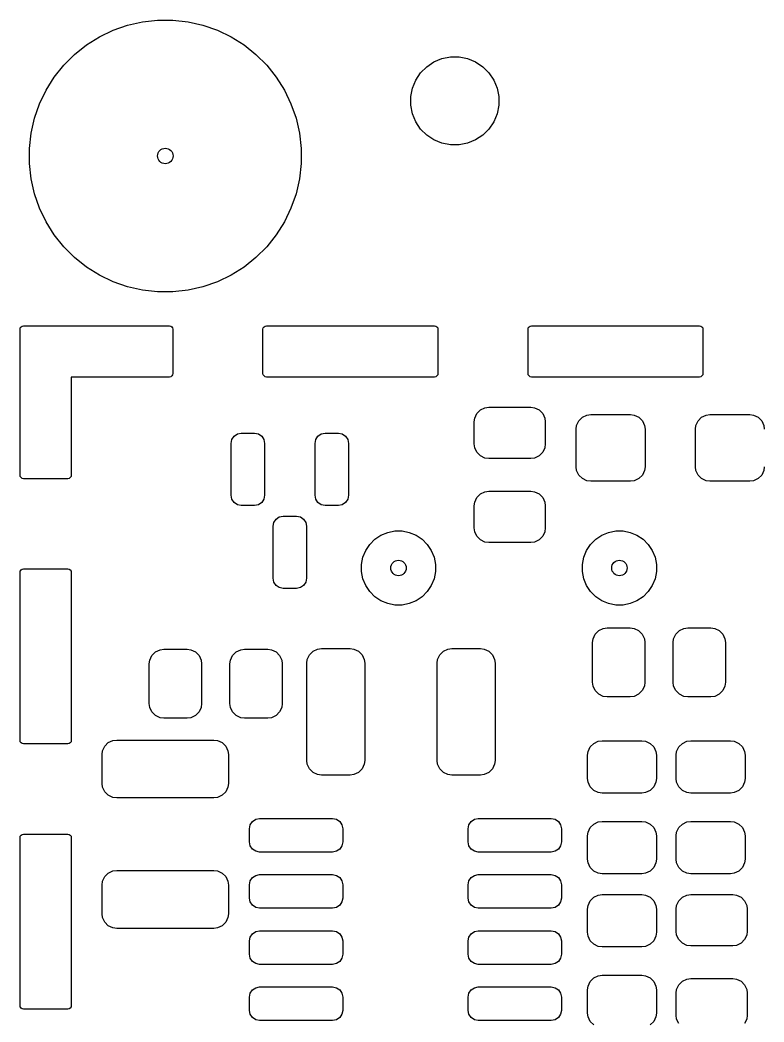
# Model space of a CAD drawing. Extents: x 3.96 to 7.46, y -4.84 to -2.98.
# Drawn here: x 3.959 to 4.622, y -3.869 to -2.976 of the extents above; entities that cross this region are included whole.
import ezdxf

# ---------------------------------------------------------------- set-up
doc = ezdxf.new("R2010")
doc.units = 0
doc.header["$MEASUREMENT"] = 0
doc.layers.add('BLACK', color=7, linetype='CONTINUOUS')

msp = doc.modelspace()

# ---------------------------------------------------------------- linework, layer by layer
at = {"layer": 'BLACK', "linetype": 'CONTINUOUS'}
for p, q in [((4.05511, -2.981), (4.06836, -2.97797)), ((4.06836, -2.97797), (4.08188, -2.97645)), ((4.08188, -2.97645), (4.09547, -2.97645)), ((4.09547, -2.97645), (4.10899, -2.97797)), ((4.10899, -2.97797), (4.12224, -2.981)), ((4.03002, -2.99139), (4.04227, -2.98549)), ((4.04227, -2.98549), (4.05511, -2.981)), ((4.12224, -2.981), (4.13508, -2.98549)), ((4.13508, -2.98549), (4.14733, -2.99139)), ((4.01851, -2.99862), (4.03002, -2.99139)), ((4.14733, -2.99139), (4.15884, -2.99862)), ((4.00787, -3.0071), (4.01851, -2.99862)), ((4.15884, -2.99862), (4.16948, -3.0071)), ((3.99826, -3.01672), (4.00787, -3.0071)), ((4.16948, -3.0071), (4.17909, -3.01672)), ((4.3217, -3.01808), (4.32812, -3.0138)), ((4.32812, -3.0138), (4.33525, -3.01084)), ((4.33525, -3.01084), (4.34282, -3.00934)), ((4.34282, -3.00934), (4.35053, -3.00934)), ((4.35053, -3.00934), (4.3581, -3.01084)), ((4.3581, -3.01084), (4.36523, -3.0138)), ((4.36523, -3.0138), (4.37165, -3.01808)), ((3.98978, -3.02735), (3.99826, -3.01672)), ((4.17909, -3.01672), (4.18757, -3.02735)), ((4.31195, -3.02996), (4.31624, -3.02354)), ((4.31624, -3.02354), (4.3217, -3.01808)), ((4.37165, -3.01808), (4.37711, -3.02354)), ((4.37711, -3.02354), (4.3814, -3.02996)), ((3.98255, -3.03886), (3.98978, -3.02735)), ((4.18757, -3.02735), (4.1948, -3.03886)), ((4.309, -3.03709), (4.31195, -3.02996)), ((4.3814, -3.02996), (4.38435, -3.03709)), ((3.97665, -3.05111), (3.98255, -3.03886)), ((4.1948, -3.03886), (4.2007, -3.05111)), ((4.30749, -3.04466), (4.309, -3.03709)), ((4.38435, -3.03709), (4.38586, -3.04466)), ((3.97215, -3.06395), (3.97665, -3.05111)), ((4.2007, -3.05111), (4.2052, -3.06395)), ((4.30749, -3.05238), (4.30749, -3.04466)), ((4.38586, -3.04466), (4.38586, -3.05238)), ((4.309, -3.05995), (4.30749, -3.05238)), ((4.31195, -3.06708), (4.309, -3.05995)), ((4.38435, -3.05995), (4.3814, -3.06708)), ((4.38586, -3.05238), (4.38435, -3.05995)), ((3.96913, -3.07721), (3.97215, -3.06395)), ((4.2052, -3.06395), (4.20822, -3.07721)), ((4.31624, -3.07349), (4.31195, -3.06708)), ((4.3814, -3.06708), (4.37711, -3.07349)), ((3.96761, -3.09072), (3.96913, -3.07721)), ((4.20822, -3.07721), (4.20974, -3.09072)), ((4.3217, -3.07895), (4.31624, -3.07349)), ((4.37711, -3.07349), (4.37165, -3.07895)), ((4.32812, -3.08324), (4.3217, -3.07895)), ((4.33525, -3.08619), (4.32812, -3.08324)), ((4.34282, -3.0877), (4.33525, -3.08619)), ((4.3581, -3.08619), (4.35053, -3.0877)), ((4.36523, -3.08324), (4.3581, -3.08619)), ((4.37165, -3.07895), (4.36523, -3.08324)), ((3.96761, -3.10432), (3.96761, -3.09072)), ((4.20974, -3.09072), (4.20974, -3.10432)), ((4.35053, -3.0877), (4.34282, -3.0877)), ((3.96913, -3.11783), (3.96761, -3.10432)), ((4.20974, -3.10432), (4.20822, -3.11783)), ((3.97215, -3.13109), (3.96913, -3.11783)), ((4.20822, -3.11783), (4.2052, -3.13109)), ((3.97665, -3.14392), (3.97215, -3.13109)), ((4.2052, -3.13109), (4.2007, -3.14392)), ((3.98255, -3.15617), (3.97665, -3.14392)), ((4.2007, -3.14392), (4.1948, -3.15617)), ((3.98978, -3.16769), (3.98255, -3.15617)), ((4.1948, -3.15617), (4.18757, -3.16769)), ((3.99826, -3.17832), (3.98978, -3.16769)), ((4.18757, -3.16769), (4.17909, -3.17832)), ((4.00787, -3.18793), (3.99826, -3.17832)), ((4.17909, -3.17832), (4.16948, -3.18793)), ((4.01851, -3.19641), (4.00787, -3.18793)), ((4.16948, -3.18793), (4.15884, -3.19641)), ((4.03002, -3.20365), (4.01851, -3.19641)), ((4.15884, -3.19641), (4.14733, -3.20365)), ((4.04227, -3.20955), (4.03002, -3.20365)), ((4.05511, -3.21404), (4.04227, -3.20955)), ((4.13508, -3.20955), (4.12224, -3.21404)), ((4.14733, -3.20365), (4.13508, -3.20955)), ((4.06836, -3.21706), (4.05511, -3.21404)), ((4.08188, -3.21859), (4.06836, -3.21706)), ((4.09547, -3.21859), (4.08188, -3.21859)), ((4.10899, -3.21706), (4.09547, -3.21859)), ((4.12224, -3.21404), (4.10899, -3.21706)), ((3.95923, -3.25185), (3.95947, -3.25064)), ((3.95923, -3.29122), (3.95923, -3.25185)), ((3.95947, -3.25064), (3.96015, -3.24962)), ((3.96015, -3.24962), (3.96117, -3.24894)), ((3.96117, -3.24894), (3.96238, -3.2487)), ((3.96238, -3.2487), (4.00175, -3.2487)), ((4.00175, -3.2487), (4.0923, -3.2487)), ((4.0923, -3.2487), (4.0935, -3.24894)), ((4.0935, -3.24894), (4.09452, -3.24962)), ((4.09452, -3.24962), (4.09521, -3.25064)), ((4.09521, -3.25064), (4.09545, -3.25185)), ((4.09545, -3.25185), (4.09545, -3.29122)), ((4.17576, -3.25185), (4.176, -3.25064)), ((4.17576, -3.29122), (4.17576, -3.25185)), ((4.176, -3.25064), (4.17668, -3.24962)), ((4.17668, -3.24962), (4.17771, -3.24894)), ((4.17771, -3.24894), (4.17891, -3.2487)), ((4.17891, -3.2487), (4.32852, -3.2487)), ((4.32852, -3.2487), (4.32972, -3.24894)), ((4.32972, -3.24894), (4.33074, -3.24962)), ((4.33074, -3.24962), (4.33143, -3.25064)), ((4.33143, -3.25064), (4.33167, -3.25185)), ((4.33167, -3.25185), (4.33167, -3.29122)), ((4.41198, -3.25185), (4.41222, -3.25064)), ((4.41198, -3.29122), (4.41198, -3.25185)), ((4.41222, -3.25064), (4.4129, -3.24962)), ((4.4129, -3.24962), (4.41393, -3.24894)), ((4.41393, -3.24894), (4.41513, -3.2487)), ((4.41513, -3.2487), (4.56474, -3.2487)), ((4.56474, -3.2487), (4.56594, -3.24894)), ((4.56594, -3.24894), (4.56696, -3.24962)), ((4.56696, -3.24962), (4.56765, -3.25064)), ((4.56765, -3.25064), (4.56789, -3.25185)), ((4.56789, -3.25185), (4.56789, -3.29122)), ((3.95923, -3.38177), (3.95923, -3.29122)), ((4.09521, -3.29242), (4.09452, -3.29344)), ((4.09545, -3.29122), (4.09521, -3.29242)), ((4.176, -3.29242), (4.17576, -3.29122)), ((4.17668, -3.29344), (4.176, -3.29242)), ((4.33143, -3.29242), (4.33074, -3.29344)), ((4.33167, -3.29122), (4.33143, -3.29242)), ((4.41222, -3.29242), (4.41198, -3.29122)), ((4.4129, -3.29344), (4.41222, -3.29242)), ((4.56765, -3.29242), (4.56696, -3.29344)), ((4.56789, -3.29122), (4.56765, -3.29242)), ((4.0923, -3.29437), (4.0049, -3.29437)), ((4.0049, -3.29437), (4.0049, -3.38177)), ((4.0935, -3.29413), (4.0923, -3.29437)), ((4.09452, -3.29344), (4.0935, -3.29413)), ((4.17771, -3.29413), (4.17668, -3.29344)), ((4.17891, -3.29437), (4.17771, -3.29413)), ((4.32852, -3.29437), (4.17891, -3.29437)), ((4.32972, -3.29413), (4.32852, -3.29437)), ((4.33074, -3.29344), (4.32972, -3.29413)), ((4.41393, -3.29413), (4.4129, -3.29344)), ((4.41513, -3.29437), (4.41393, -3.29413)), ((4.56474, -3.29437), (4.41513, -3.29437)), ((4.56594, -3.29413), (4.56474, -3.29437)), ((4.56696, -3.29344), (4.56594, -3.29413)), ((4.36442, -3.33091), (4.36633, -3.32682)), ((4.36633, -3.32682), (4.36952, -3.32363)), ((4.36952, -3.32363), (4.37361, -3.32172)), ((4.37361, -3.32172), (4.37697, -3.32128)), ((4.37697, -3.32128), (4.41438, -3.32128)), ((4.41438, -3.32128), (4.41774, -3.32172)), ((4.41774, -3.32172), (4.42183, -3.32363)), ((4.42183, -3.32363), (4.42502, -3.32682)), ((4.42502, -3.32682), (4.42693, -3.33091)), ((4.46036, -3.33014), (4.46445, -3.32824)), ((4.46445, -3.32824), (4.46781, -3.32779)), ((4.46781, -3.32779), (4.50324, -3.32779)), ((4.50324, -3.32779), (4.5066, -3.32824)), ((4.5066, -3.32824), (4.51069, -3.33014)), ((4.56666, -3.33014), (4.57075, -3.32824)), ((4.57075, -3.32824), (4.57411, -3.32779)), ((4.57411, -3.32779), (4.60954, -3.32779)), ((4.60954, -3.32779), (4.6129, -3.32824)), ((4.6129, -3.32824), (4.61699, -3.33014)), ((4.36398, -3.33427), (4.36442, -3.33091)), ((4.36398, -3.35396), (4.36398, -3.33427)), ((4.42693, -3.33091), (4.42737, -3.33427)), ((4.42737, -3.33427), (4.42737, -3.35396)), ((4.45526, -3.33742), (4.45717, -3.33333)), ((4.45717, -3.33333), (4.46036, -3.33014)), ((4.51069, -3.33014), (4.51388, -3.33333)), ((4.51388, -3.33333), (4.51579, -3.33742)), ((4.56156, -3.33742), (4.56347, -3.33333)), ((4.56347, -3.33333), (4.56666, -3.33014)), ((4.61699, -3.33014), (4.62018, -3.33333)), ((4.62018, -3.33333), (4.62209, -3.33742)), ((4.14996, -3.34707), (4.1529, -3.34511)), ((4.1529, -3.34511), (4.15637, -3.34442)), ((4.15637, -3.34442), (4.16818, -3.34442)), ((4.16818, -3.34442), (4.17164, -3.34511)), ((4.17164, -3.34511), (4.17458, -3.34707)), ((4.22477, -3.34707), (4.22771, -3.34511)), ((4.22771, -3.34511), (4.23117, -3.34442)), ((4.23117, -3.34442), (4.24298, -3.34442)), ((4.24298, -3.34442), (4.24645, -3.34511)), ((4.24645, -3.34511), (4.24938, -3.34707)), ((4.45482, -3.34078), (4.45526, -3.33742)), ((4.45482, -3.37425), (4.45482, -3.34078)), ((4.51579, -3.33742), (4.51623, -3.34078)), ((4.51623, -3.34078), (4.51623, -3.37425)), ((4.56112, -3.34078), (4.56156, -3.33742)), ((4.56112, -3.37425), (4.56112, -3.34078)), ((4.62209, -3.33742), (4.62253, -3.34078)), ((4.14731, -3.35348), (4.148, -3.35001)), ((4.14731, -3.39974), (4.14731, -3.35348)), ((4.148, -3.35001), (4.14996, -3.34707)), ((4.17458, -3.34707), (4.17654, -3.35001)), ((4.17654, -3.35001), (4.17723, -3.35348)), ((4.17723, -3.35348), (4.17723, -3.39974)), ((4.22212, -3.35348), (4.22281, -3.35001)), ((4.22212, -3.39974), (4.22212, -3.35348)), ((4.22281, -3.35001), (4.22477, -3.34707)), ((4.24938, -3.34707), (4.25135, -3.35001)), ((4.25135, -3.35001), (4.25204, -3.35348)), ((4.25204, -3.35348), (4.25204, -3.39974)), ((4.36442, -3.35732), (4.36398, -3.35396)), ((4.42737, -3.35396), (4.42693, -3.35732)), ((4.36633, -3.36141), (4.36442, -3.35732)), ((4.36952, -3.3646), (4.36633, -3.36141)), ((4.42502, -3.36141), (4.42183, -3.3646)), ((4.42693, -3.35732), (4.42502, -3.36141)), ((4.37361, -3.36651), (4.36952, -3.3646)), ((4.37697, -3.36695), (4.37361, -3.36651)), ((4.41438, -3.36695), (4.37697, -3.36695)), ((4.41774, -3.36651), (4.41438, -3.36695)), ((4.42183, -3.3646), (4.41774, -3.36651)), ((3.95947, -3.38297), (3.95923, -3.38177)), ((4.0049, -3.38177), (4.00466, -3.38297)), ((4.45526, -3.37761), (4.45482, -3.37425)), ((4.45717, -3.3817), (4.45526, -3.37761)), ((4.46036, -3.38489), (4.45717, -3.3817)), ((4.51388, -3.3817), (4.51069, -3.38489)), ((4.51579, -3.37761), (4.51388, -3.3817)), ((4.51623, -3.37425), (4.51579, -3.37761)), ((4.56156, -3.37761), (4.56112, -3.37425)), ((4.56347, -3.3817), (4.56156, -3.37761)), ((4.56666, -3.38489), (4.56347, -3.3817)), ((4.62018, -3.3817), (4.61699, -3.38489)), ((4.62209, -3.37761), (4.62018, -3.3817)), ((4.62253, -3.37425), (4.62209, -3.37761)), ((3.96015, -3.384), (3.95947, -3.38297)), ((3.96117, -3.38468), (3.96015, -3.384)), ((3.96238, -3.38492), (3.96117, -3.38468)), ((4.00175, -3.38492), (3.96238, -3.38492)), ((4.00295, -3.38468), (4.00175, -3.38492)), ((4.00397, -3.384), (4.00295, -3.38468)), ((4.00466, -3.38297), (4.00397, -3.384)), ((4.46445, -3.3868), (4.46036, -3.38489)), ((4.46781, -3.38724), (4.46445, -3.3868)), ((4.50324, -3.38724), (4.46781, -3.38724)), ((4.5066, -3.3868), (4.50324, -3.38724)), ((4.51069, -3.38489), (4.5066, -3.3868)), ((4.57075, -3.3868), (4.56666, -3.38489)), ((4.57411, -3.38724), (4.57075, -3.3868)), ((4.60954, -3.38724), (4.57411, -3.38724)), ((4.6129, -3.3868), (4.60954, -3.38724)), ((4.61699, -3.38489), (4.6129, -3.3868)), ((4.36633, -3.40162), (4.36952, -3.39843)), ((4.36952, -3.39843), (4.37361, -3.39653)), ((4.37361, -3.39653), (4.37697, -3.39608)), ((4.37697, -3.39608), (4.41438, -3.39608)), ((4.41438, -3.39608), (4.41774, -3.39653)), ((4.41774, -3.39653), (4.42183, -3.39843)), ((4.42183, -3.39843), (4.42502, -3.40162)), ((4.148, -3.4032), (4.14731, -3.39974)), ((4.14996, -3.40614), (4.148, -3.4032)), ((4.1529, -3.4081), (4.14996, -3.40614)), ((4.15637, -3.40879), (4.1529, -3.4081)), ((4.17164, -3.4081), (4.16818, -3.40879)), ((4.17458, -3.40614), (4.17164, -3.4081)), ((4.17654, -3.4032), (4.17458, -3.40614)), ((4.17723, -3.39974), (4.17654, -3.4032)), ((4.22281, -3.4032), (4.22212, -3.39974)), ((4.22477, -3.40614), (4.22281, -3.4032)), ((4.22771, -3.4081), (4.22477, -3.40614)), ((4.23117, -3.40879), (4.22771, -3.4081)), ((4.24645, -3.4081), (4.24298, -3.40879)), ((4.24938, -3.40614), (4.24645, -3.4081)), ((4.25135, -3.4032), (4.24938, -3.40614)), ((4.25204, -3.39974), (4.25135, -3.4032)), ((4.36398, -3.40908), (4.36442, -3.40571)), ((4.36442, -3.40571), (4.36633, -3.40162)), ((4.42502, -3.40162), (4.42693, -3.40571)), ((4.42693, -3.40571), (4.42737, -3.40908)), ((4.16818, -3.40879), (4.15637, -3.40879)), ((4.24298, -3.40879), (4.23117, -3.40879)), ((4.36398, -3.42876), (4.36398, -3.40908)), ((4.42737, -3.40908), (4.42737, -3.42876)), ((4.18471, -3.4273), (4.1854, -3.42383)), ((4.1854, -3.42383), (4.18737, -3.42089)), ((4.18737, -3.42089), (4.1903, -3.41893)), ((4.1903, -3.41893), (4.19377, -3.41824)), ((4.19377, -3.41824), (4.20558, -3.41824)), ((4.20558, -3.41824), (4.20905, -3.41893)), ((4.20905, -3.41893), (4.21198, -3.42089)), ((4.21198, -3.42089), (4.21395, -3.42383)), ((4.21395, -3.42383), (4.21464, -3.4273)), ((4.18471, -3.47356), (4.18471, -3.4273)), ((4.21464, -3.4273), (4.21464, -3.47356)), ((4.27552, -3.43882), (4.28092, -3.43521)), ((4.28092, -3.43521), (4.28693, -3.43272)), ((4.28693, -3.43272), (4.2933, -3.43146)), ((4.2933, -3.43146), (4.2998, -3.43146)), ((4.2998, -3.43146), (4.30617, -3.43272)), ((4.30617, -3.43272), (4.31218, -3.43521)), ((4.31218, -3.43521), (4.31758, -3.43882)), ((4.36442, -3.43212), (4.36398, -3.42876)), ((4.36633, -3.43621), (4.36442, -3.43212)), ((4.42693, -3.43212), (4.42502, -3.43621)), ((4.42737, -3.42876), (4.42693, -3.43212)), ((4.47237, -3.43882), (4.47777, -3.43521)), ((4.47777, -3.43521), (4.48378, -3.43272)), ((4.48378, -3.43272), (4.49015, -3.43146)), ((4.49015, -3.43146), (4.49665, -3.43146)), ((4.49665, -3.43146), (4.50302, -3.43272)), ((4.50302, -3.43272), (4.50903, -3.43521)), ((4.50903, -3.43521), (4.51443, -3.43882)), ((4.26731, -3.44882), (4.27092, -3.44342)), ((4.27092, -3.44342), (4.27552, -3.43882)), ((4.31758, -3.43882), (4.32217, -3.44342)), ((4.32217, -3.44342), (4.32578, -3.44882)), ((4.36952, -3.4394), (4.36633, -3.43621)), ((4.37361, -3.44131), (4.36952, -3.4394)), ((4.37697, -3.44175), (4.37361, -3.44131)), ((4.41438, -3.44175), (4.37697, -3.44175)), ((4.41774, -3.44131), (4.41438, -3.44175)), ((4.42183, -3.4394), (4.41774, -3.44131)), ((4.42502, -3.43621), (4.42183, -3.4394)), ((4.46416, -3.44882), (4.46777, -3.44342)), ((4.46777, -3.44342), (4.47237, -3.43882)), ((4.51443, -3.43882), (4.51902, -3.44342)), ((4.51902, -3.44342), (4.52263, -3.44882)), ((4.26483, -3.45482), (4.26731, -3.44882)), ((4.32578, -3.44882), (4.32827, -3.45482)), ((4.46168, -3.45482), (4.46416, -3.44882)), ((4.52263, -3.44882), (4.52512, -3.45482)), ((4.26356, -3.4612), (4.26483, -3.45482)), ((4.26356, -3.4677), (4.26356, -3.4612)), ((4.32827, -3.45482), (4.32954, -3.4612)), ((4.32954, -3.4612), (4.32954, -3.4677)), ((4.46041, -3.4612), (4.46168, -3.45482)), ((4.46041, -3.4677), (4.46041, -3.4612)), ((4.52512, -3.45482), (4.52639, -3.4612)), ((4.52639, -3.4612), (4.52639, -3.4677)), ((3.95923, -3.46838), (3.95947, -3.46718)), ((3.95923, -3.61799), (3.95923, -3.46838)), ((3.95947, -3.46718), (3.96015, -3.46616)), ((3.96015, -3.46616), (3.96117, -3.46547)), ((3.96117, -3.46547), (3.96238, -3.46523)), ((3.96238, -3.46523), (4.00175, -3.46523)), ((4.00175, -3.46523), (4.00295, -3.46547)), ((4.00295, -3.46547), (4.00397, -3.46616)), ((4.00397, -3.46616), (4.00466, -3.46718)), ((4.00466, -3.46718), (4.0049, -3.46838)), ((4.0049, -3.46838), (4.0049, -3.61799)), ((4.26483, -3.47407), (4.26356, -3.4677)), ((4.32954, -3.4677), (4.32827, -3.47407)), ((4.46168, -3.47407), (4.46041, -3.4677)), ((4.52639, -3.4677), (4.52512, -3.47407)), ((4.1854, -3.47702), (4.18471, -3.47356)), ((4.18737, -3.47996), (4.1854, -3.47702)), ((4.1903, -3.48192), (4.18737, -3.47996)), ((4.21198, -3.47996), (4.20905, -3.48192)), ((4.21395, -3.47702), (4.21198, -3.47996)), ((4.21464, -3.47356), (4.21395, -3.47702)), ((4.26731, -3.48007), (4.26483, -3.47407)), ((4.32827, -3.47407), (4.32578, -3.48007)), ((4.46416, -3.48007), (4.46168, -3.47407)), ((4.52512, -3.47407), (4.52263, -3.48007)), ((4.19377, -3.48261), (4.1903, -3.48192)), ((4.20558, -3.48261), (4.19377, -3.48261)), ((4.20905, -3.48192), (4.20558, -3.48261)), ((4.27092, -3.48548), (4.26731, -3.48007)), ((4.27552, -3.49007), (4.27092, -3.48548)), ((4.32217, -3.48548), (4.31758, -3.49007)), ((4.32578, -3.48007), (4.32217, -3.48548)), ((4.46777, -3.48548), (4.46416, -3.48007)), ((4.47237, -3.49007), (4.46777, -3.48548)), ((4.51902, -3.48548), (4.51443, -3.49007)), ((4.52263, -3.48007), (4.51902, -3.48548)), ((4.28092, -3.49368), (4.27552, -3.49007)), ((4.28693, -3.49617), (4.28092, -3.49368)), ((4.2933, -3.49744), (4.28693, -3.49617)), ((4.2998, -3.49744), (4.2933, -3.49744)), ((4.30617, -3.49617), (4.2998, -3.49744)), ((4.31218, -3.49368), (4.30617, -3.49617)), ((4.31758, -3.49007), (4.31218, -3.49368)), ((4.47777, -3.49368), (4.47237, -3.49007)), ((4.48378, -3.49617), (4.47777, -3.49368)), ((4.49015, -3.49744), (4.48378, -3.49617)), ((4.49665, -3.49744), (4.49015, -3.49744)), ((4.50302, -3.49617), (4.49665, -3.49744)), ((4.50903, -3.49368), (4.50302, -3.49617)), ((4.51443, -3.49007), (4.50903, -3.49368)), ((4.46987, -3.52744), (4.47177, -3.52335)), ((4.47177, -3.52335), (4.47496, -3.52016)), ((4.47496, -3.52016), (4.47905, -3.51825)), ((4.47905, -3.51825), (4.48241, -3.51781)), ((4.48241, -3.51781), (4.50308, -3.51781)), ((4.50308, -3.51781), (4.50645, -3.51825)), ((4.50645, -3.51825), (4.51054, -3.52016)), ((4.51054, -3.52016), (4.51373, -3.52335)), ((4.51373, -3.52335), (4.51563, -3.52744)), ((4.54172, -3.52744), (4.54362, -3.52335)), ((4.54362, -3.52335), (4.54681, -3.52016)), ((4.54681, -3.52016), (4.5509, -3.51825)), ((4.5509, -3.51825), (4.55427, -3.51781)), ((4.55427, -3.51781), (4.57493, -3.51781)), ((4.57493, -3.51781), (4.5783, -3.51825)), ((4.5783, -3.51825), (4.58239, -3.52016)), ((4.58239, -3.52016), (4.58558, -3.52335)), ((4.58558, -3.52335), (4.58748, -3.52744)), ((4.46942, -3.5308), (4.46987, -3.52744)), ((4.46942, -3.56623), (4.46942, -3.5308)), ((4.51563, -3.52744), (4.51608, -3.5308)), ((4.51608, -3.5308), (4.51608, -3.56623)), ((4.54127, -3.5308), (4.54172, -3.52744)), ((4.54127, -3.56623), (4.54127, -3.5308)), ((4.58748, -3.52744), (4.58793, -3.5308)), ((4.58793, -3.5308), (4.58793, -3.56623)), ((4.07487, -3.54644), (4.07677, -3.54235)), ((4.07677, -3.54235), (4.07996, -3.53916)), ((4.07996, -3.53916), (4.08405, -3.53725)), ((4.08405, -3.53725), (4.08742, -3.53681)), ((4.08742, -3.53681), (4.10808, -3.53681)), ((4.10808, -3.53681), (4.11145, -3.53725)), ((4.11145, -3.53725), (4.11554, -3.53916)), ((4.11554, -3.53916), (4.11873, -3.54235)), ((4.11873, -3.54235), (4.12063, -3.54644)), ((4.14672, -3.54644), (4.14862, -3.54235)), ((4.14862, -3.54235), (4.15181, -3.53916)), ((4.15181, -3.53916), (4.1559, -3.53725)), ((4.1559, -3.53725), (4.15927, -3.53681)), ((4.15927, -3.53681), (4.17993, -3.53681)), ((4.17993, -3.53681), (4.1833, -3.53725)), ((4.1833, -3.53725), (4.18739, -3.53916)), ((4.18739, -3.53916), (4.19058, -3.54235)), ((4.19058, -3.54235), (4.19248, -3.54644)), ((4.21526, -3.54585), (4.21717, -3.54176)), ((4.21717, -3.54176), (4.22036, -3.53857)), ((4.22036, -3.53857), (4.22445, -3.53666)), ((4.22445, -3.53666), (4.22781, -3.53622)), ((4.22781, -3.53622), (4.2534, -3.53622)), ((4.2534, -3.53622), (4.25676, -3.53666)), ((4.25676, -3.53666), (4.26085, -3.53857)), ((4.26085, -3.53857), (4.26404, -3.54176)), ((4.26404, -3.54176), (4.26595, -3.54585)), ((4.3314, -3.54585), (4.33331, -3.54176)), ((4.33331, -3.54176), (4.3365, -3.53857)), ((4.3365, -3.53857), (4.34059, -3.53666)), ((4.34059, -3.53666), (4.34395, -3.53622)), ((4.34395, -3.53622), (4.36954, -3.53622)), ((4.36954, -3.53622), (4.3729, -3.53666)), ((4.3729, -3.53666), (4.37699, -3.53857)), ((4.37699, -3.53857), (4.38018, -3.54176)), ((4.38018, -3.54176), (4.38209, -3.54585)), ((4.07442, -3.5498), (4.07487, -3.54644)), ((4.07442, -3.58523), (4.07442, -3.5498)), ((4.12063, -3.54644), (4.12108, -3.5498)), ((4.12108, -3.5498), (4.12108, -3.58523)), ((4.14627, -3.5498), (4.14672, -3.54644)), ((4.14627, -3.58523), (4.14627, -3.5498)), ((4.19248, -3.54644), (4.19293, -3.5498)), ((4.19293, -3.5498), (4.19293, -3.58523)), ((4.21482, -3.54921), (4.21526, -3.54585)), ((4.21482, -3.63582), (4.21482, -3.54921)), ((4.26595, -3.54585), (4.26639, -3.54921)), ((4.26639, -3.54921), (4.26639, -3.63582)), ((4.33096, -3.54921), (4.3314, -3.54585)), ((4.33096, -3.63582), (4.33096, -3.54921)), ((4.38209, -3.54585), (4.38253, -3.54921)), ((4.38253, -3.54921), (4.38253, -3.63582)), ((4.46987, -3.5696), (4.46942, -3.56623)), ((4.51608, -3.56623), (4.51563, -3.5696)), ((4.54172, -3.5696), (4.54127, -3.56623)), ((4.58793, -3.56623), (4.58748, -3.5696)), ((4.47177, -3.57369), (4.46987, -3.5696)), ((4.47496, -3.57688), (4.47177, -3.57369)), ((4.47905, -3.57878), (4.47496, -3.57688)), ((4.51054, -3.57688), (4.50645, -3.57878)), ((4.51373, -3.57369), (4.51054, -3.57688)), ((4.51563, -3.5696), (4.51373, -3.57369)), ((4.54362, -3.57369), (4.54172, -3.5696)), ((4.54681, -3.57688), (4.54362, -3.57369)), ((4.5509, -3.57878), (4.54681, -3.57688)), ((4.58239, -3.57688), (4.5783, -3.57878)), ((4.58558, -3.57369), (4.58239, -3.57688)), ((4.58748, -3.5696), (4.58558, -3.57369)), ((4.07487, -3.5886), (4.07442, -3.58523)), ((4.12108, -3.58523), (4.12063, -3.5886)), ((4.14672, -3.5886), (4.14627, -3.58523)), ((4.19293, -3.58523), (4.19248, -3.5886)), ((4.48241, -3.57923), (4.47905, -3.57878)), ((4.50308, -3.57923), (4.48241, -3.57923)), ((4.50645, -3.57878), (4.50308, -3.57923)), ((4.55427, -3.57923), (4.5509, -3.57878)), ((4.57493, -3.57923), (4.55427, -3.57923)), ((4.5783, -3.57878), (4.57493, -3.57923)), ((4.07677, -3.59269), (4.07487, -3.5886)), ((4.07996, -3.59588), (4.07677, -3.59269)), ((4.08405, -3.59778), (4.07996, -3.59588)), ((4.11554, -3.59588), (4.11145, -3.59778)), ((4.11873, -3.59269), (4.11554, -3.59588)), ((4.12063, -3.5886), (4.11873, -3.59269)), ((4.14862, -3.59269), (4.14672, -3.5886)), ((4.15181, -3.59588), (4.14862, -3.59269)), ((4.1559, -3.59778), (4.15181, -3.59588)), ((4.18739, -3.59588), (4.1833, -3.59778)), ((4.19058, -3.59269), (4.18739, -3.59588)), ((4.19248, -3.5886), (4.19058, -3.59269)), ((4.08742, -3.59823), (4.08405, -3.59778)), ((4.10808, -3.59823), (4.08742, -3.59823)), ((4.11145, -3.59778), (4.10808, -3.59823)), ((4.15927, -3.59823), (4.1559, -3.59778)), ((4.17993, -3.59823), (4.15927, -3.59823)), ((4.1833, -3.59778), (4.17993, -3.59823)), ((3.95947, -3.61919), (3.95923, -3.61799)), ((3.96015, -3.62022), (3.95947, -3.61919)), ((3.96117, -3.6209), (3.96015, -3.62022)), ((3.96238, -3.62114), (3.96117, -3.6209)), ((4.00175, -3.62114), (3.96238, -3.62114)), ((4.00295, -3.6209), (4.00175, -3.62114)), ((4.00397, -3.62022), (4.00295, -3.6209)), ((4.00466, -3.61919), (4.00397, -3.62022)), ((4.0049, -3.61799), (4.00466, -3.61919)), ((4.03473, -3.6232), (4.03792, -3.62001)), ((4.03792, -3.62001), (4.04201, -3.6181)), ((4.04201, -3.6181), (4.04537, -3.61766)), ((4.04537, -3.61766), (4.13198, -3.61766)), ((4.13198, -3.61766), (4.13534, -3.6181)), ((4.13534, -3.6181), (4.13943, -3.62001)), ((4.13943, -3.62001), (4.14262, -3.6232)), ((4.46732, -3.6238), (4.47051, -3.62061)), ((4.47051, -3.62061), (4.4746, -3.61871)), ((4.4746, -3.61871), (4.47796, -3.61826)), ((4.47796, -3.61826), (4.51339, -3.61826)), ((4.51339, -3.61826), (4.51675, -3.61871)), ((4.51675, -3.61871), (4.52084, -3.62061)), ((4.52084, -3.62061), (4.52403, -3.6238)), ((4.54632, -3.6238), (4.54951, -3.62061)), ((4.54951, -3.62061), (4.5536, -3.61871)), ((4.5536, -3.61871), (4.55696, -3.61826)), ((4.55696, -3.61826), (4.59239, -3.61826)), ((4.59239, -3.61826), (4.59575, -3.61871)), ((4.59575, -3.61871), (4.59984, -3.62061)), ((4.59984, -3.62061), (4.60303, -3.6238)), ((4.03238, -3.63065), (4.03282, -3.62729)), ((4.03238, -3.65624), (4.03238, -3.63065)), ((4.03282, -3.62729), (4.03473, -3.6232)), ((4.14262, -3.6232), (4.14453, -3.62729)), ((4.14453, -3.62729), (4.14497, -3.63065)), ((4.14497, -3.63065), (4.14497, -3.65624)), ((4.46497, -3.63126), (4.46541, -3.62789)), ((4.46497, -3.65193), (4.46497, -3.63126)), ((4.46541, -3.62789), (4.46732, -3.6238)), ((4.52403, -3.6238), (4.52594, -3.62789)), ((4.52594, -3.62789), (4.52638, -3.63126)), ((4.52638, -3.63126), (4.52638, -3.65193)), ((4.54397, -3.63126), (4.54441, -3.62789)), ((4.54397, -3.65193), (4.54397, -3.63126)), ((4.54441, -3.62789), (4.54632, -3.6238)), ((4.60303, -3.6238), (4.60494, -3.62789)), ((4.60494, -3.62789), (4.60538, -3.63126)), ((4.60538, -3.63126), (4.60538, -3.65193)), ((4.21526, -3.63919), (4.21482, -3.63582)), ((4.21717, -3.64328), (4.21526, -3.63919)), ((4.26595, -3.63919), (4.26404, -3.64328)), ((4.26639, -3.63582), (4.26595, -3.63919)), ((4.3314, -3.63919), (4.33096, -3.63582)), ((4.33331, -3.64328), (4.3314, -3.63919)), ((4.38209, -3.63919), (4.38018, -3.64328)), ((4.38253, -3.63582), (4.38209, -3.63919)), ((4.22036, -3.64647), (4.21717, -3.64328)), ((4.22445, -3.64837), (4.22036, -3.64647)), ((4.22781, -3.64882), (4.22445, -3.64837)), ((4.2534, -3.64882), (4.22781, -3.64882)), ((4.25676, -3.64837), (4.2534, -3.64882)), ((4.26085, -3.64647), (4.25676, -3.64837)), ((4.26404, -3.64328), (4.26085, -3.64647)), ((4.3365, -3.64647), (4.33331, -3.64328)), ((4.34059, -3.64837), (4.3365, -3.64647)), ((4.34395, -3.64882), (4.34059, -3.64837)), ((4.36954, -3.64882), (4.34395, -3.64882)), ((4.3729, -3.64837), (4.36954, -3.64882)), ((4.37699, -3.64647), (4.3729, -3.64837)), ((4.38018, -3.64328), (4.37699, -3.64647)), ((4.03282, -3.6596), (4.03238, -3.65624)), ((4.14497, -3.65624), (4.14453, -3.6596)), ((4.46541, -3.65529), (4.46497, -3.65193)), ((4.46732, -3.65938), (4.46541, -3.65529)), ((4.52594, -3.65529), (4.52403, -3.65938)), ((4.52638, -3.65193), (4.52594, -3.65529)), ((4.54441, -3.65529), (4.54397, -3.65193)), ((4.54632, -3.65938), (4.54441, -3.65529)), ((4.60494, -3.65529), (4.60303, -3.65938)), ((4.60538, -3.65193), (4.60494, -3.65529)), ((4.03473, -3.66369), (4.03282, -3.6596)), ((4.03792, -3.66688), (4.03473, -3.66369)), ((4.04201, -3.66879), (4.03792, -3.66688)), ((4.13943, -3.66688), (4.13534, -3.66879)), ((4.14262, -3.66369), (4.13943, -3.66688)), ((4.14453, -3.6596), (4.14262, -3.66369)), ((4.47051, -3.66257), (4.46732, -3.65938)), ((4.4746, -3.66448), (4.47051, -3.66257)), ((4.47796, -3.66492), (4.4746, -3.66448)), ((4.51339, -3.66492), (4.47796, -3.66492)), ((4.51675, -3.66448), (4.51339, -3.66492)), ((4.52084, -3.66257), (4.51675, -3.66448)), ((4.52403, -3.65938), (4.52084, -3.66257)), ((4.54951, -3.66257), (4.54632, -3.65938)), ((4.5536, -3.66448), (4.54951, -3.66257)), ((4.55696, -3.66492), (4.5536, -3.66448)), ((4.59239, -3.66492), (4.55696, -3.66492)), ((4.59575, -3.66448), (4.59239, -3.66492)), ((4.59984, -3.66257), (4.59575, -3.66448)), ((4.60303, -3.65938), (4.59984, -3.66257)), ((4.04537, -3.66923), (4.04201, -3.66879)), ((4.13198, -3.66923), (4.04537, -3.66923)), ((4.13534, -3.66879), (4.13198, -3.66923)), ((4.1637, -3.69661), (4.16439, -3.69315)), ((4.16439, -3.69315), (4.16635, -3.69021)), ((4.16635, -3.69021), (4.16929, -3.68825)), ((4.16929, -3.68825), (4.17275, -3.68756)), ((4.17275, -3.68756), (4.23771, -3.68756)), ((4.23771, -3.68756), (4.24118, -3.68825)), ((4.24118, -3.68825), (4.24412, -3.69021)), ((4.24412, -3.69021), (4.24608, -3.69315)), ((4.24608, -3.69315), (4.24677, -3.69661)), ((4.35858, -3.69661), (4.35927, -3.69315)), ((4.35927, -3.69315), (4.36123, -3.69021)), ((4.36123, -3.69021), (4.36417, -3.68825)), ((4.36417, -3.68825), (4.36764, -3.68756)), ((4.36764, -3.68756), (4.4326, -3.68756)), ((4.4326, -3.68756), (4.43606, -3.68825)), ((4.43606, -3.68825), (4.439, -3.69021)), ((4.439, -3.69021), (4.44096, -3.69315)), ((4.44096, -3.69315), (4.44165, -3.69661)), ((4.46732, -3.69566), (4.47051, -3.69246)), ((4.47051, -3.69246), (4.4746, -3.69056)), ((4.4746, -3.69056), (4.47796, -3.69012)), ((4.47796, -3.69012), (4.51339, -3.69012)), ((4.51339, -3.69012), (4.51675, -3.69056)), ((4.51675, -3.69056), (4.52084, -3.69246)), ((4.52084, -3.69246), (4.52403, -3.69566)), ((4.54632, -3.69566), (4.54951, -3.69246)), ((4.54951, -3.69246), (4.5536, -3.69056)), ((4.5536, -3.69056), (4.55696, -3.69012)), ((4.55696, -3.69012), (4.59239, -3.69012)), ((4.59239, -3.69012), (4.59575, -3.69056)), ((4.59575, -3.69056), (4.59984, -3.69246)), ((4.59984, -3.69246), (4.60303, -3.69566)), ((3.95947, -3.7034), (3.96015, -3.70238)), ((3.96015, -3.70238), (3.96117, -3.70169)), ((3.96117, -3.70169), (3.96238, -3.70145)), ((3.96238, -3.70145), (4.00175, -3.70145)), ((4.00175, -3.70145), (4.00295, -3.70169)), ((4.00295, -3.70169), (4.00397, -3.70238)), ((4.00397, -3.70238), (4.00466, -3.7034)), ((4.1637, -3.70842), (4.1637, -3.69661)), ((4.24677, -3.69661), (4.24677, -3.70842)), ((4.35858, -3.70842), (4.35858, -3.69661)), ((4.44165, -3.69661), (4.44165, -3.70842)), ((4.46497, -3.70311), (4.46541, -3.69974)), ((4.46541, -3.69974), (4.46732, -3.69566)), ((4.52403, -3.69566), (4.52594, -3.69974)), ((4.52594, -3.69974), (4.52638, -3.70311)), ((4.54397, -3.70311), (4.54441, -3.69974)), ((4.54441, -3.69974), (4.54632, -3.69566)), ((4.60303, -3.69566), (4.60494, -3.69974)), ((4.60494, -3.69974), (4.60538, -3.70311)), ((3.95923, -3.7046), (3.95947, -3.7034)), ((3.95923, -3.85421), (3.95923, -3.7046)), ((4.00466, -3.7034), (4.0049, -3.7046)), ((4.0049, -3.7046), (4.0049, -3.85421)), ((4.16439, -3.71189), (4.1637, -3.70842)), ((4.16635, -3.71483), (4.16439, -3.71189)), ((4.24608, -3.71189), (4.24412, -3.71483)), ((4.24677, -3.70842), (4.24608, -3.71189)), ((4.35927, -3.71189), (4.35858, -3.70842)), ((4.36123, -3.71483), (4.35927, -3.71189)), ((4.44096, -3.71189), (4.439, -3.71483)), ((4.44165, -3.70842), (4.44096, -3.71189)), ((4.46497, -3.72378), (4.46497, -3.70311)), ((4.52638, -3.70311), (4.52638, -3.72378)), ((4.54397, -3.72378), (4.54397, -3.70311)), ((4.60538, -3.70311), (4.60538, -3.72378)), ((4.16929, -3.71679), (4.16635, -3.71483)), ((4.17275, -3.71748), (4.16929, -3.71679)), ((4.23771, -3.71748), (4.17275, -3.71748)), ((4.24118, -3.71679), (4.23771, -3.71748)), ((4.24412, -3.71483), (4.24118, -3.71679)), ((4.36417, -3.71679), (4.36123, -3.71483)), ((4.36764, -3.71748), (4.36417, -3.71679)), ((4.4326, -3.71748), (4.36764, -3.71748)), ((4.43606, -3.71679), (4.4326, -3.71748)), ((4.439, -3.71483), (4.43606, -3.71679)), ((4.46541, -3.72714), (4.46497, -3.72378)), ((4.46732, -3.73123), (4.46541, -3.72714)), ((4.52594, -3.72714), (4.52403, -3.73123)), ((4.52638, -3.72378), (4.52594, -3.72714)), ((4.54441, -3.72714), (4.54397, -3.72378)), ((4.54632, -3.73123), (4.54441, -3.72714)), ((4.60494, -3.72714), (4.60303, -3.73123)), ((4.60538, -3.72378), (4.60494, -3.72714)), ((4.03473, -3.73934), (4.03792, -3.73615)), ((4.03792, -3.73615), (4.04201, -3.73424)), ((4.04201, -3.73424), (4.04537, -3.7338)), ((4.04537, -3.7338), (4.13198, -3.7338)), ((4.13198, -3.7338), (4.13534, -3.73424)), ((4.13534, -3.73424), (4.13943, -3.73615)), ((4.13943, -3.73615), (4.14262, -3.73934)), ((4.16635, -3.74021), (4.16929, -3.73825)), ((4.16929, -3.73825), (4.17275, -3.73756)), ((4.17275, -3.73756), (4.23771, -3.73756)), ((4.23771, -3.73756), (4.24118, -3.73825)), ((4.24118, -3.73825), (4.24412, -3.74021)), ((4.36123, -3.74021), (4.36417, -3.73825)), ((4.36417, -3.73825), (4.36764, -3.73756)), ((4.36764, -3.73756), (4.4326, -3.73756)), ((4.4326, -3.73756), (4.43606, -3.73825)), ((4.43606, -3.73825), (4.439, -3.74021)), ((4.47051, -3.73442), (4.46732, -3.73123)), ((4.4746, -3.73633), (4.47051, -3.73442)), ((4.47796, -3.73677), (4.4746, -3.73633)), ((4.51339, -3.73677), (4.47796, -3.73677)), ((4.51675, -3.73633), (4.51339, -3.73677)), ((4.52084, -3.73442), (4.51675, -3.73633)), ((4.52403, -3.73123), (4.52084, -3.73442)), ((4.54951, -3.73442), (4.54632, -3.73123)), ((4.5536, -3.73633), (4.54951, -3.73442)), ((4.55696, -3.73677), (4.5536, -3.73633)), ((4.59239, -3.73677), (4.55696, -3.73677)), ((4.59575, -3.73633), (4.59239, -3.73677)), ((4.59984, -3.73442), (4.59575, -3.73633)), ((4.60303, -3.73123), (4.59984, -3.73442)), ((4.03238, -3.74679), (4.03282, -3.74343)), ((4.03238, -3.77238), (4.03238, -3.74679)), ((4.03282, -3.74343), (4.03473, -3.73934)), ((4.14262, -3.73934), (4.14453, -3.74343)), ((4.14453, -3.74343), (4.14497, -3.74679)), ((4.14497, -3.74679), (4.14497, -3.77238)), ((4.1637, -3.74661), (4.16439, -3.74315)), ((4.1637, -3.75842), (4.1637, -3.74661)), ((4.16439, -3.74315), (4.16635, -3.74021)), ((4.24412, -3.74021), (4.24608, -3.74315)), ((4.24608, -3.74315), (4.24677, -3.74661)), ((4.24677, -3.74661), (4.24677, -3.75842)), ((4.35858, -3.74661), (4.35927, -3.74315)), ((4.35858, -3.75842), (4.35858, -3.74661)), ((4.35927, -3.74315), (4.36123, -3.74021)), ((4.439, -3.74021), (4.44096, -3.74315)), ((4.44096, -3.74315), (4.44165, -3.74661)), ((4.44165, -3.74661), (4.44165, -3.75842)), ((4.47051, -3.75761), (4.4746, -3.75571)), ((4.4746, -3.75571), (4.47796, -3.75526)), ((4.47796, -3.75526), (4.51339, -3.75526)), ((4.51339, -3.75526), (4.51675, -3.75571)), ((4.51675, -3.75571), (4.52084, -3.75761)), ((4.54952, -3.75763), (4.55361, -3.75572)), ((4.55361, -3.75572), (4.55697, -3.75528)), ((4.55697, -3.75528), (4.59438, -3.75528)), ((4.59438, -3.75528), (4.59774, -3.75572)), ((4.59774, -3.75572), (4.60183, -3.75763)), ((4.16439, -3.76189), (4.1637, -3.75842)), ((4.16635, -3.76483), (4.16439, -3.76189)), ((4.16929, -3.76679), (4.16635, -3.76483)), ((4.24412, -3.76483), (4.24118, -3.76679)), ((4.24608, -3.76189), (4.24412, -3.76483)), ((4.24677, -3.75842), (4.24608, -3.76189)), ((4.35927, -3.76189), (4.35858, -3.75842)), ((4.36123, -3.76483), (4.35927, -3.76189)), ((4.36417, -3.76679), (4.36123, -3.76483)), ((4.439, -3.76483), (4.43606, -3.76679)), ((4.44096, -3.76189), (4.439, -3.76483)), ((4.44165, -3.75842), (4.44096, -3.76189)), ((4.46497, -3.76826), (4.46541, -3.76489)), ((4.46541, -3.76489), (4.46732, -3.7608)), ((4.46732, -3.7608), (4.47051, -3.75761)), ((4.52084, -3.75761), (4.52403, -3.7608)), ((4.52403, -3.7608), (4.52594, -3.76489)), ((4.52594, -3.76489), (4.52638, -3.76826)), ((4.54398, -3.76827), (4.54442, -3.76491)), ((4.54442, -3.76491), (4.54633, -3.76082)), ((4.54633, -3.76082), (4.54952, -3.75763)), ((4.60183, -3.75763), (4.60502, -3.76082)), ((4.60502, -3.76082), (4.60693, -3.76491)), ((4.60693, -3.76491), (4.60737, -3.76827)), ((4.03282, -3.77575), (4.03238, -3.77238)), ((4.14497, -3.77238), (4.14453, -3.77575)), ((4.17275, -3.76748), (4.16929, -3.76679)), ((4.23771, -3.76748), (4.17275, -3.76748)), ((4.24118, -3.76679), (4.23771, -3.76748)), ((4.36764, -3.76748), (4.36417, -3.76679)), ((4.4326, -3.76748), (4.36764, -3.76748)), ((4.43606, -3.76679), (4.4326, -3.76748)), ((4.46497, -3.78893), (4.46497, -3.76826)), ((4.52638, -3.76826), (4.52638, -3.78893)), ((4.54398, -3.78796), (4.54398, -3.76827)), ((4.60737, -3.76827), (4.60737, -3.78796)), ((4.03473, -3.77983), (4.03282, -3.77575)), ((4.03792, -3.78303), (4.03473, -3.77983)), ((4.04201, -3.78493), (4.03792, -3.78303)), ((4.13943, -3.78303), (4.13534, -3.78493)), ((4.14262, -3.77983), (4.13943, -3.78303)), ((4.14453, -3.77575), (4.14262, -3.77983)), ((4.04537, -3.78538), (4.04201, -3.78493)), ((4.13198, -3.78538), (4.04537, -3.78538)), ((4.13534, -3.78493), (4.13198, -3.78538)), ((4.16439, -3.79315), (4.16635, -3.79021)), ((4.16635, -3.79021), (4.16929, -3.78825)), ((4.16929, -3.78825), (4.17275, -3.78756)), ((4.17275, -3.78756), (4.23771, -3.78756)), ((4.23771, -3.78756), (4.24118, -3.78825)), ((4.24118, -3.78825), (4.24412, -3.79021)), ((4.24412, -3.79021), (4.24608, -3.79315)), ((4.35927, -3.79315), (4.36123, -3.79021)), ((4.36123, -3.79021), (4.36417, -3.78825)), ((4.36417, -3.78825), (4.36764, -3.78756)), ((4.36764, -3.78756), (4.4326, -3.78756)), ((4.4326, -3.78756), (4.43606, -3.78825)), ((4.43606, -3.78825), (4.439, -3.79021)), ((4.439, -3.79021), (4.44096, -3.79315)), ((4.46541, -3.79229), (4.46497, -3.78893)), ((4.46732, -3.79638), (4.46541, -3.79229)), ((4.52594, -3.79229), (4.52403, -3.79638)), ((4.52638, -3.78893), (4.52594, -3.79229)), ((4.54442, -3.79132), (4.54398, -3.78796)), ((4.54633, -3.79541), (4.54442, -3.79132)), ((4.60693, -3.79132), (4.60502, -3.79541)), ((4.60737, -3.78796), (4.60693, -3.79132)), ((4.1637, -3.79661), (4.16439, -3.79315)), ((4.1637, -3.80842), (4.1637, -3.79661)), ((4.24608, -3.79315), (4.24677, -3.79661)), ((4.24677, -3.79661), (4.24677, -3.80842)), ((4.35858, -3.79661), (4.35927, -3.79315)), ((4.35858, -3.80842), (4.35858, -3.79661)), ((4.44096, -3.79315), (4.44165, -3.79661)), ((4.44165, -3.79661), (4.44165, -3.80842)), ((4.47051, -3.79957), (4.46732, -3.79638)), ((4.4746, -3.80148), (4.47051, -3.79957)), ((4.52084, -3.79957), (4.51675, -3.80148)), ((4.52403, -3.79638), (4.52084, -3.79957)), ((4.54952, -3.7986), (4.54633, -3.79541)), ((4.55361, -3.80051), (4.54952, -3.7986)), ((4.55697, -3.80095), (4.55361, -3.80051)), ((4.59438, -3.80095), (4.55697, -3.80095)), ((4.59774, -3.80051), (4.59438, -3.80095)), ((4.60183, -3.7986), (4.59774, -3.80051)), ((4.60502, -3.79541), (4.60183, -3.7986)), ((4.16439, -3.81189), (4.1637, -3.80842)), ((4.24677, -3.80842), (4.24608, -3.81189)), ((4.35927, -3.81189), (4.35858, -3.80842)), ((4.44165, -3.80842), (4.44096, -3.81189)), ((4.47796, -3.80192), (4.4746, -3.80148)), ((4.51339, -3.80192), (4.47796, -3.80192)), ((4.51675, -3.80148), (4.51339, -3.80192)), ((4.16635, -3.81483), (4.16439, -3.81189)), ((4.16929, -3.81679), (4.16635, -3.81483)), ((4.17275, -3.81748), (4.16929, -3.81679)), ((4.23771, -3.81748), (4.17275, -3.81748)), ((4.24118, -3.81679), (4.23771, -3.81748)), ((4.24412, -3.81483), (4.24118, -3.81679)), ((4.24608, -3.81189), (4.24412, -3.81483)), ((4.36123, -3.81483), (4.35927, -3.81189)), ((4.36417, -3.81679), (4.36123, -3.81483)), ((4.36764, -3.81748), (4.36417, -3.81679)), ((4.4326, -3.81748), (4.36764, -3.81748)), ((4.43606, -3.81679), (4.4326, -3.81748)), ((4.439, -3.81483), (4.43606, -3.81679)), ((4.44096, -3.81189), (4.439, -3.81483)), ((4.47051, -3.82946), (4.4746, -3.82756)), ((4.4746, -3.82756), (4.47796, -3.82712)), ((4.47796, -3.82712), (4.51339, -3.82712)), ((4.51339, -3.82712), (4.51675, -3.82756)), ((4.51675, -3.82756), (4.52084, -3.82946)), ((4.46497, -3.84011), (4.46541, -3.83674)), ((4.46541, -3.83674), (4.46732, -3.83266)), ((4.46732, -3.83266), (4.47051, -3.82946)), ((4.52084, -3.82946), (4.52403, -3.83266)), ((4.52403, -3.83266), (4.52594, -3.83674)), ((4.52594, -3.83674), (4.52638, -3.84011)), ((4.54442, -3.83971), (4.54633, -3.83562)), ((4.54633, -3.83562), (4.54952, -3.83243)), ((4.54952, -3.83243), (4.55361, -3.83053)), ((4.55361, -3.83053), (4.55697, -3.83008)), ((4.55697, -3.83008), (4.59438, -3.83008)), ((4.59438, -3.83008), (4.59774, -3.83053)), ((4.59774, -3.83053), (4.60183, -3.83243)), ((4.60183, -3.83243), (4.60502, -3.83562)), ((4.60502, -3.83562), (4.60693, -3.83971)), ((4.1637, -3.84661), (4.16439, -3.84315)), ((4.16439, -3.84315), (4.16635, -3.84021)), ((4.16635, -3.84021), (4.16929, -3.83825)), ((4.16929, -3.83825), (4.17275, -3.83756)), ((4.17275, -3.83756), (4.23771, -3.83756)), ((4.23771, -3.83756), (4.24118, -3.83825)), ((4.24118, -3.83825), (4.24412, -3.84021)), ((4.24412, -3.84021), (4.24608, -3.84315)), ((4.24608, -3.84315), (4.24677, -3.84661)), ((4.35858, -3.84661), (4.35927, -3.84315)), ((4.35927, -3.84315), (4.36123, -3.84021)), ((4.36123, -3.84021), (4.36417, -3.83825)), ((4.36417, -3.83825), (4.36764, -3.83756)), ((4.36764, -3.83756), (4.4326, -3.83756)), ((4.4326, -3.83756), (4.43606, -3.83825)), ((4.43606, -3.83825), (4.439, -3.84021)), ((4.439, -3.84021), (4.44096, -3.84315)), ((4.44096, -3.84315), (4.44165, -3.84661)), ((4.46497, -3.86078), (4.46497, -3.84011)), ((4.52638, -3.84011), (4.52638, -3.86078)), ((4.54398, -3.84308), (4.54442, -3.83971)), ((4.54398, -3.86276), (4.54398, -3.84308)), ((4.60693, -3.83971), (4.60737, -3.84308)), ((4.60737, -3.84308), (4.60737, -3.86276)), ((3.95947, -3.85542), (3.95923, -3.85421)), ((4.0049, -3.85421), (4.00466, -3.85542)), ((4.1637, -3.85842), (4.1637, -3.84661)), ((4.24677, -3.84661), (4.24677, -3.85842)), ((4.35858, -3.85842), (4.35858, -3.84661)), ((4.44165, -3.84661), (4.44165, -3.85842)), ((3.96015, -3.85644), (3.95947, -3.85542)), ((3.96117, -3.85712), (3.96015, -3.85644)), ((3.96238, -3.85736), (3.96117, -3.85712)), ((4.00175, -3.85736), (3.96238, -3.85736)), ((4.00295, -3.85712), (4.00175, -3.85736)), ((4.00397, -3.85644), (4.00295, -3.85712)), ((4.00466, -3.85542), (4.00397, -3.85644)), ((4.16439, -3.86189), (4.1637, -3.85842)), ((4.16635, -3.86483), (4.16439, -3.86189)), ((4.24608, -3.86189), (4.24412, -3.86483)), ((4.24677, -3.85842), (4.24608, -3.86189)), ((4.35927, -3.86189), (4.35858, -3.85842)), ((4.36123, -3.86483), (4.35927, -3.86189)), ((4.44096, -3.86189), (4.439, -3.86483)), ((4.44165, -3.85842), (4.44096, -3.86189)), ((4.46541, -3.86414), (4.46497, -3.86078)), ((4.52638, -3.86078), (4.52594, -3.86414)), ((4.54442, -3.86612), (4.54398, -3.86276)), ((4.60737, -3.86276), (4.60693, -3.86612)), ((4.16929, -3.86679), (4.16635, -3.86483)), ((4.17275, -3.86748), (4.16929, -3.86679)), ((4.23771, -3.86748), (4.17275, -3.86748)), ((4.24118, -3.86679), (4.23771, -3.86748)), ((4.24412, -3.86483), (4.24118, -3.86679)), ((4.36417, -3.86679), (4.36123, -3.86483)), ((4.36764, -3.86748), (4.36417, -3.86679)), ((4.4326, -3.86748), (4.36764, -3.86748)), ((4.43606, -3.86679), (4.4326, -3.86748)), ((4.439, -3.86483), (4.43606, -3.86679)), ((4.46732, -3.86823), (4.46541, -3.86414)), ((4.47051, -3.87142), (4.46732, -3.86823)), ((4.52403, -3.86823), (4.52084, -3.87142)), ((4.52594, -3.86414), (4.52403, -3.86823)), ((4.54633, -3.87021), (4.54442, -3.86612)), ((4.60693, -3.86612), (4.60502, -3.87021))]:
    msp.add_line(p, q, dxfattribs=at)
at = {"layer": 'BLACK'}
for centre in [(4.08867, -3.09752), (4.29655, -3.46445), (4.4934, -3.46445)]:
    msp.add_circle(centre, 0.00689, dxfattribs=at)
at = {"layer": 'WHITE'}
for centre in [(4.08867, -3.09752), (4.29655, -3.46445), (4.4934, -3.46445)]:
    msp.add_circle(centre, 0.00689, dxfattribs=at)

doc.saveas('drawing.dxf')
